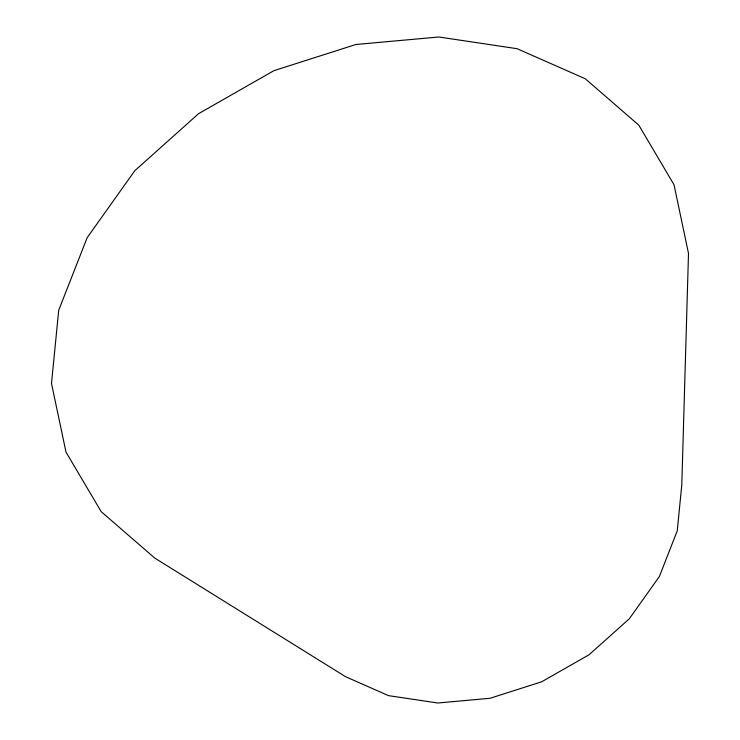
<?xml version="1.0" encoding="UTF-8"?>
<svg xmlns="http://www.w3.org/2000/svg" width="740" height="740" viewBox="0 0 740 740"><rect width="100%" height="100%" fill="white"/><g stroke="black" fill="none" stroke-linecap="round" stroke-linejoin="round"><path stroke-width="1.11" d="M688.505 253.422L681.799 484.802L677.257 530.848L659.349 576.553L629.296 618.797L589.151 654.697L541.652 681.808L490.028 698.283L437.793 703L388.519 695.637L345.562 676.693L154.725 558.053L101.195 511.654L65.98 452.075L51.495 383.394L58.71 310.282L87.135 237.734L134.837 170.672L198.57 113.683L273.985 70.642L355.94 44.483L438.857 37L517.084 48.692L585.275 78.764L638.805 125.162L674.02 184.741L688.505 253.422"/></g></svg>
